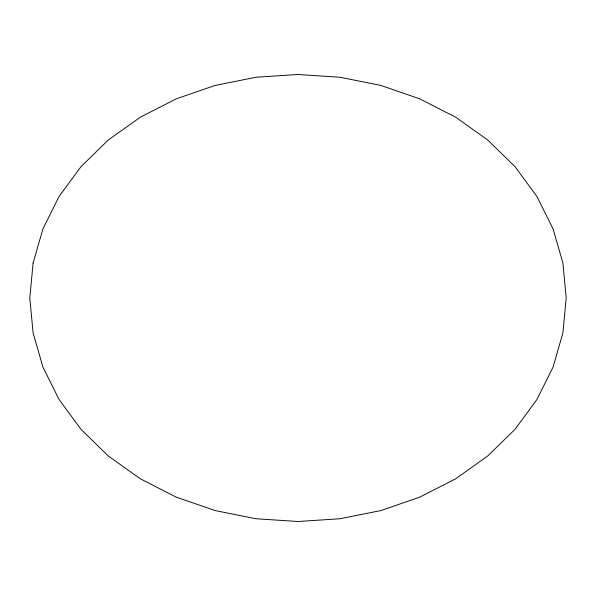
<?xml version="1.0" encoding="UTF-8"?>
<svg xmlns="http://www.w3.org/2000/svg" width="596" height="596" viewBox="0 0 596 596"><rect width="100%" height="100%" fill="white"/><g stroke="black" fill="none" stroke-linecap="round" stroke-linejoin="round"><path stroke-width="0.89" d="M33.1 263.037L29.8 298L33.1 332.963L42.927 367.069L59.034 399.469L81.019 429.373L108.353 456.037L140.358 478.819L176.237 497.138L215.119 510.563L256.042 518.751L298 521.5L339.958 518.751L380.881 510.563L419.763 497.138L455.642 478.819L487.647 456.037L514.981 429.373L536.966 399.469L553.073 367.069L562.9 332.963L566.2 298L562.9 263.037L553.073 228.931L536.966 196.531L514.981 166.627L487.647 139.963L455.642 117.181L419.763 98.861L380.881 85.437L339.958 77.249L298 74.5L256.042 77.249L215.119 85.437L176.237 98.861L140.358 117.181L108.353 139.963L81.019 166.627L59.034 196.531L42.927 228.931L33.1 263.037"/></g></svg>
